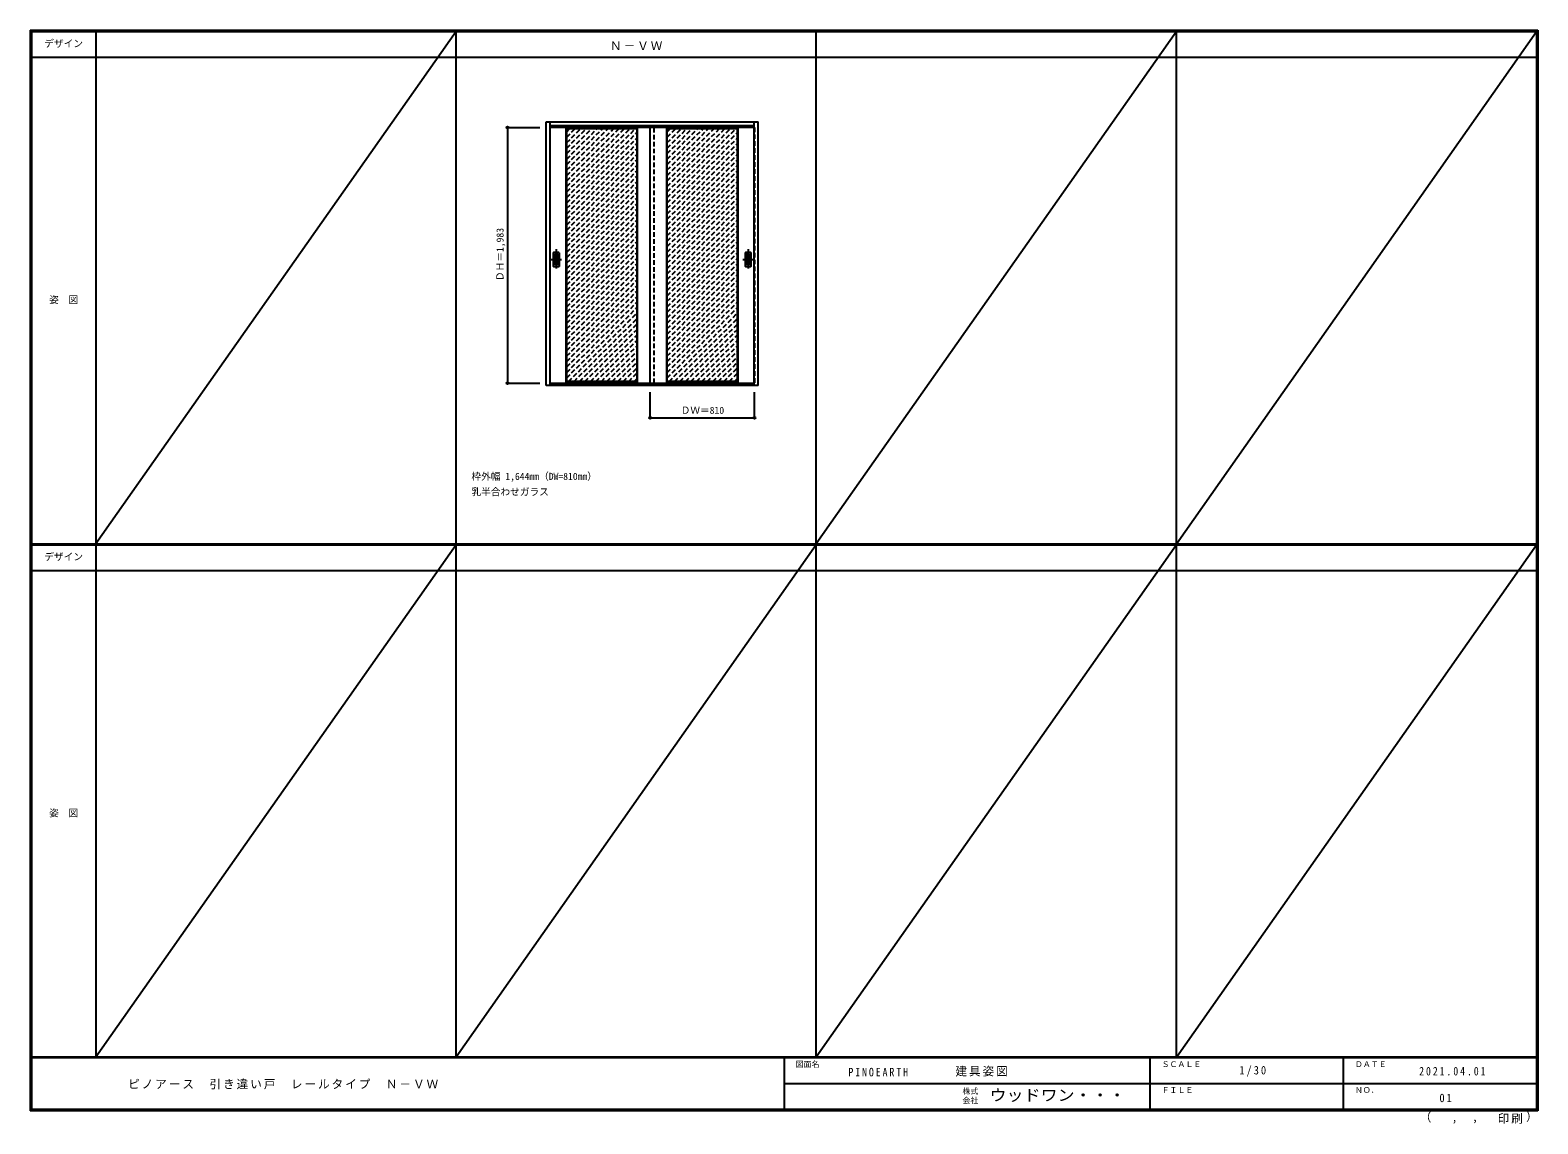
# Model space of a CAD drawing. Units: millimetres, scale not verified. Extents: x -6000 to 5700, y -4307 to 4175.
import ezdxf
from ezdxf.enums import TextEntityAlignment as Align

# ---------------------------------------------------------------- set-up
doc = ezdxf.new("R2010")
doc.units = ezdxf.units.MM
doc.header["$LTSCALE"] = 30
doc.header["$PDMODE"] = 32
doc.header["$PDSIZE"] = 15
doc.linetypes.add('CHAIN1', pattern=[8, 5, -1, 1, -1])
doc.linetypes.add('DASHED1', pattern=[1.8, 1.2, -0.6])
for name, color, linetype in [('0-1_通り芯', 4, 'CHAIN1'), ('0-2_扉', 4, 'DASHED1'), ('0-3_仕上げ', 7, 'Continuous'), ('0-4_枠', 3, 'Continuous'), ('0-6_引手', 3, 'Continuous'), ('0-A_文字', 7, 'Continuous'), ('0-B_寸法', 7, 'Continuous'), ('0-C_ハッチ', 4, 'DASHED1'), ('F-1_枠', 6, 'Continuous'), ('F-A_文字', 7, 'Continuous')]:
    doc.layers.add(name, color=color, linetype=linetype)
doc.styles.add('ＭＳ ゴシック', font='')
doc.styles.get('ＭＳ ゴシック').set_extended_font_data('MS Gothic')

msp = doc.modelspace()

# ---------------------------------------------------------------- linework, layer by layer
at = {"layer": '0-1_通り芯'}
for p, q in [((-1917, 2476.5), (-1917, 2314.5)), ((-429, 2476.5), (-429, 2314.5)), ((-1958, 2395.5), (-1876, 2395.5)), ((-470, 2395.5), (-388, 2395.5))]:
    msp.add_line(p, q, dxfattribs=at)
at = {"layer": '0-2_扉'}
for p, q in [((-1968, 3421), (-1968, 1438)), ((-1965, 3421), (-1968, 3421)), ((-1158, 1438), (-1158, 3421)), ((-381, 3421), (-378, 3421)), ((-1968, 1438), (-1965, 1438))]:
    msp.add_line(p, q, dxfattribs=at)
at = {"layer": '0-2_扉', "color": 3, "linetype": 'Continuous'}
for p, q in [((-381, 3421), (-1965, 3421)), ((-1188, 1438), (-1188, 3421)), ((-1965, 1438), (-381, 1438))]:
    msp.add_line(p, q, dxfattribs=at)
at = {"layer": '0-2_扉'}
msp.add_lwpolyline([(-378, 3421), (-378, 1438), (-381, 1438)], dxfattribs=at)
at = {"layer": '0-3_仕上げ'}
for p, q in [((-1840, 1438), (-1840, 3421)), ((-1836, 1438), (-1836, 3421)), ((-1290, 1438), (-1290, 3421)), ((-1286, 1438), (-1286, 3421)), ((-1060, 1438), (-1060, 3421)), ((-1056, 1438), (-1056, 3421)), ((-510, 1438), (-510, 3421)), ((-506, 1438), (-506, 3421))]:
    msp.add_line(p, q, dxfattribs=at)
at = {"layer": '0-3_仕上げ', "color": 3}
for p, q in [((-1290, 3409), (-1836, 3409)), ((-510, 3409), (-1056, 3409)), ((-1290, 1450), (-1836, 1450)), ((-510, 1450), (-1056, 1450))]:
    msp.add_line(p, q, dxfattribs=at)
at = {"layer": '0-4_枠'}
for p, q in [((-1995, 1418), (-1995, 3465)), ((-1995, 3465), (-351, 3465)), ((-1965, 1418), (-1965, 3465)), ((-1965, 3435), (-381, 3435)), ((-381, 1438.54), (-381, 3465)), ((-351, 1418), (-351, 3465)), ((-351, 1418), (-1995, 1418)), ((-381, 1433), (-1965, 1433))]:
    msp.add_line(p, q, dxfattribs=at)
msp.add_lwpolyline([(-381, 1418), (-381, 1438.2), (-381, 1438.54)], dxfattribs=at)
at = {"layer": '0-6_引手'}
for p, q in [((-1938, 2342), (-1938, 2449)), ((-1897.5, 2450.5), (-1936.5, 2450.5)), ((-1897.5, 2340.5), (-1936.5, 2340.5)), ((-1896, 2449), (-1896, 2342)), ((-450, 2342), (-450, 2449)), ((-409.5, 2450.5), (-448.5, 2450.5)), ((-409.5, 2340.5), (-448.5, 2340.5)), ((-408, 2449), (-408, 2342))]:
    msp.add_line(p, q, dxfattribs=at)
at = {"layer": '0-6_引手', "color": 7}
for p, q in [((-1929.5, 2358), (-1929.5, 2433)), ((-1906, 2434.5), (-1928, 2434.5)), ((-1906, 2356.5), (-1928, 2356.5)), ((-1904.5, 2433), (-1904.5, 2358)), ((-441.5, 2358), (-441.5, 2433)), ((-418, 2434.5), (-440, 2434.5)), ((-418, 2356.5), (-440, 2356.5)), ((-416.5, 2433), (-416.5, 2358))]:
    msp.add_line(p, q, dxfattribs=at)
at = {"layer": '0-6_引手'}
for centre, start, end in [((-1936.5, 2449), 90, 180), ((-1936.5, 2342), 180, 270), ((-1897.5, 2449), 0, 90), ((-1897.5, 2342), 270, 0), ((-448.5, 2449), 90, 180), ((-448.5, 2342), 180, 270), ((-409.5, 2449), 0, 90), ((-409.5, 2342), 270, 0)]:
    msp.add_arc(centre, 1.5, start, end, dxfattribs=at)
at = {"layer": '0-6_引手', "color": 7}
for centre, start, end in [((-1928, 2433), 90, 180), ((-1928, 2358), 180, 270), ((-1906, 2433), 0, 90), ((-1906, 2358), 270, 0), ((-440, 2433), 90, 180), ((-440, 2358), 180, 270), ((-418, 2433), 0, 90), ((-418, 2358), 270, 0)]:
    msp.add_arc(centre, 1.5, start, end, dxfattribs=at)
at = {"layer": '0-B_寸法', "color": 4}
for p, q in [((-2295, 3421), (-2045, 3421)), ((-2295, 3421), (-2295, 1438)), ((-2295, 1438), (-2045, 1438)), ((-1188, 1168), (-1188, 1368)), ((-378, 1168), (-378, 1368)), ((-1188, 1168), (-378, 1168))]:
    msp.add_line(p, q, dxfattribs=at)
at = {"layer": '0-B_寸法'}
for p in [(-2295, 3421), (-2295, 1438), (-1188, 1168), (-378, 1168)]:
    msp.add_point(p, dxfattribs=at)
at = {"layer": '0-C_ハッチ'}
for p, q in [((-1836, 3387.59), (-1814.59, 3409)), ((-1836, 2878.47), (-1305.47, 3409)), ((-1836, 2920.9), (-1347.9, 3409)), ((-1836, 2963.33), (-1390.33, 3409)), ((-1836, 3005.75), (-1432.75, 3409)), ((-1836, 3048.18), (-1475.18, 3409)), ((-1836, 3090.61), (-1517.61, 3409)), ((-1836, 3133.03), (-1560.03, 3409)), ((-1836, 3175.46), (-1602.46, 3409)), ((-1836, 3217.89), (-1644.89, 3409)), ((-1836, 3260.31), (-1687.31, 3409)), ((-1836, 3302.74), (-1729.74, 3409)), ((-1836, 3345.16), (-1772.16, 3409)), ((-1056, 3387.59), (-1034.59, 3409)), ((-1056, 2878.47), (-525.47, 3409)), ((-1056, 2920.9), (-567.9, 3409)), ((-1056, 2963.33), (-610.33, 3409)), ((-1056, 3005.75), (-652.75, 3409)), ((-1056, 3048.18), (-695.18, 3409)), ((-1056, 3090.61), (-737.61, 3409)), ((-1056, 3133.03), (-780.03, 3409)), ((-1056, 3175.46), (-822.46, 3409)), ((-1056, 3217.89), (-864.89, 3409)), ((-1056, 3260.31), (-907.31, 3409)), ((-1056, 3302.74), (-949.74, 3409)), ((-1056, 3345.16), (-992.16, 3409)), ((-1836, 2836.05), (-1290, 3382.05)), ((-1836, 2793.62), (-1290, 3339.62)), ((-1836, 2751.19), (-1290, 3297.19)), ((-1056, 2836.05), (-510, 3382.05)), ((-1056, 2793.62), (-510, 3339.62)), ((-1056, 2751.19), (-510, 3297.19)), ((-1836, 2708.77), (-1290, 3254.77)), ((-1836, 2666.34), (-1290, 3212.34)), ((-1836, 2623.92), (-1290, 3169.92)), ((-1056, 2708.77), (-510, 3254.77)), ((-1056, 2666.34), (-510, 3212.34)), ((-1056, 2623.92), (-510, 3169.92)), ((-1836, 2581.49), (-1290, 3127.49)), ((-1836, 2539.06), (-1290, 3085.06)), ((-1836, 2496.64), (-1290, 3042.64)), ((-1056, 2581.49), (-510, 3127.49)), ((-1056, 2539.06), (-510, 3085.06)), ((-1056, 2496.64), (-510, 3042.64)), ((-1836, 2454.21), (-1290, 3000.21)), ((-1836, 2411.78), (-1290, 2957.78)), ((-1056, 2454.21), (-510, 3000.21)), ((-1056, 2411.78), (-510, 2957.78)), ((-1836, 2369.36), (-1290, 2915.36)), ((-1836, 2326.93), (-1290, 2872.93)), ((-1836, 2284.5), (-1290, 2830.5)), ((-1056, 2369.36), (-510, 2915.36)), ((-1056, 2326.93), (-510, 2872.93)), ((-1056, 2284.5), (-510, 2830.5)), ((-1836, 2242.08), (-1290, 2788.08)), ((-1836, 2199.65), (-1290, 2745.65)), ((-1836, 2157.23), (-1290, 2703.23)), ((-1056, 2242.08), (-510, 2788.08)), ((-1056, 2199.65), (-510, 2745.65)), ((-1056, 2157.23), (-510, 2703.23)), ((-1836, 2114.8), (-1290, 2660.8)), ((-1836, 2072.37), (-1290, 2618.37)), ((-1836, 2029.95), (-1290, 2575.95)), ((-1056, 2114.8), (-510, 2660.8)), ((-1056, 2072.37), (-510, 2618.37)), ((-1056, 2029.95), (-510, 2575.95)), ((-1836, 1987.52), (-1290, 2533.52)), ((-1836, 1945.09), (-1290, 2491.09)), ((-1056, 1987.52), (-510, 2533.52)), ((-1056, 1945.09), (-510, 2491.09)), ((-1836, 1902.67), (-1290, 2448.67)), ((-1836, 1860.24), (-1290, 2406.24)), ((-1836, 1817.81), (-1290, 2363.81)), ((-1056, 1902.67), (-510, 2448.67)), ((-1056, 1860.24), (-510, 2406.24)), ((-1056, 1817.81), (-510, 2363.81)), ((-1836, 1775.39), (-1290, 2321.39)), ((-1836, 1732.96), (-1290, 2278.96)), ((-1836, 1690.53), (-1290, 2236.53)), ((-1056, 1775.39), (-510, 2321.39)), ((-1056, 1732.96), (-510, 2278.96)), ((-1056, 1690.53), (-510, 2236.53)), ((-1836, 1648.11), (-1290, 2194.11)), ((-1836, 1605.68), (-1290, 2151.68)), ((-1836, 1563.26), (-1290, 2109.26)), ((-1056, 1648.11), (-510, 2194.11)), ((-1056, 1605.68), (-510, 2151.68)), ((-1056, 1563.26), (-510, 2109.26)), ((-1836, 1520.83), (-1290, 2066.83)), ((-1836, 1478.4), (-1290, 2024.4)), ((-1056, 1520.83), (-510, 2066.83)), ((-1056, 1478.4), (-510, 2024.4)), ((-1821.98, 1450), (-1290, 1981.98)), ((-1779.55, 1450), (-1290, 1939.55)), ((-1737.12, 1450), (-1290, 1897.12)), ((-1041.98, 1450), (-510, 1981.98)), ((-999.55, 1450), (-510, 1939.55)), ((-957.12, 1450), (-510, 1897.12)), ((-1694.7, 1450), (-1290, 1854.7)), ((-1652.27, 1450), (-1290, 1812.27)), ((-1609.84, 1450), (-1290, 1769.84)), ((-914.7, 1450), (-510, 1854.7)), ((-872.27, 1450), (-510, 1812.27)), ((-829.84, 1450), (-510, 1769.84)), ((-1567.42, 1450), (-1290, 1727.42)), ((-1524.99, 1450), (-1290, 1684.99)), ((-1482.57, 1450), (-1290, 1642.56)), ((-787.42, 1450), (-510, 1727.42)), ((-744.99, 1450), (-510, 1684.99)), ((-702.57, 1450), (-510, 1642.56)), ((-1440.14, 1450), (-1290, 1600.14)), ((-1397.71, 1450), (-1290, 1557.71)), ((-660.14, 1450), (-510, 1600.14)), ((-617.71, 1450), (-510, 1557.71)), ((-1355.29, 1450), (-1290, 1515.29)), ((-1312.86, 1450), (-1290, 1472.86)), ((-575.29, 1450), (-510, 1515.29)), ((-532.86, 1450), (-510, 1472.86))]:
    msp.add_line(p, q, dxfattribs=at)
at = {"layer": 'F-1_枠'}
for p, q in [((-6000, 4175), (5700, 4175)), ((-6000, 4175), (-6000, -4205)), ((-6000, 4170), (5700, 4170)), ((-6000, 4165), (5700, 4165)), ((-5995, 4175), (-5995, -4205)), ((-5990, 4175), (-5990, -4205)), ((-5490, 4175), (-5490, -3790)), ((-2695, -3790), (-2695, 4175)), ((100, -3790), (100, 4175)), ((2895, -3790), (2895, 4175)), ((5690, 4175), (5690, -4205)), ((5695, 4175), (5695, -4205)), ((5700, 4175), (5700, -4205)), ((-6000, 3965), (5700, 3965)), ((-6000, 190.5), (5700, 190.5)), ((-6000, 187.5), (5700, 187.5)), ((-6000, 184.5), (5700, 184.5)), ((-6000, -15.5), (5700, -15.5)), ((5700, -3790), (-6000, -3790)), ((5700, -3795), (-6000, -3795)), ((-150, -3795), (-150, -4195)), ((2690, -3795), (2690, -4195)), ((4190, -3795), (4190, -4195)), ((-150, -3995), (5690, -3995.01)), ((5700, -4195), (-6000, -4195)), ((5700, -4200), (-6000, -4200)), ((5700, -4205), (-6000, -4205))]:
    msp.add_line(p, q, dxfattribs=at)
at = {"layer": 'F-A_文字'}
for p, q in [((-2695, 4165), (-5490, 190.5)), ((2895, 4165), (100, 190.5)), ((2895, 190.5), (5690, 4165)), ((-2695, 184.5), (-5490, -3790)), ((100, 184.5), (-2695, -3790)), ((2895, 184.5), (100, -3790)), ((2895, -3790), (5690, 184.5))]:
    msp.add_line(p, q, dxfattribs=at)

# ---------------------------------------------------------------- texts
at = {"layer": '0-A_文字', "style": 'ＭＳ ゴシック'}
for s, p in [('枠外幅 1,644mm（DW=810mm）', (-2575, 670.5)), ('乳半合わせガラス', (-2575, 550.5))]:
    msp.add_text(s, height=54.99, dxfattribs=at).set_placement(p, align=Align.BOTTOM_LEFT)
at = {"layer": '0-A_文字', "insert": (-1500, 4020), "char_height": 65.98, "attachment_point": 7, "style": 'ＭＳ ゴシック'}
msp.add_mtext('\\T1.17;Ｎ－ＶＷ', dxfattribs=at)
at = {"layer": '0-B_寸法', "style": 'ＭＳ ゴシック'}
msp.add_text('ＤＨ＝1,983', height=54.99, rotation=90, dxfattribs=at).set_placement((-2310, 2229.25), align=Align.BOTTOM_LEFT)
msp.add_text('ＤＷ＝810', height=54.99, dxfattribs=at).set_placement((-951.75, 1183), align=Align.BOTTOM_LEFT)
at = {"layer": 'F-A_文字', "style": 'ＭＳ ゴシック'}
for s, height, p in [('デザイン', 54.99, (-5890, 4027.5)), ('姿\u3000図', 54.99, (-5852.5, 2040.25)), ('デザイン', 54.99, (-5890, 47)), ('姿\u3000図', 54.99, (-5852.5, -1940.25)), ('図面名', 43.99, (-60, -3880)), ('ＳＣＡＬＥ', 43.99, (2780, -3880)), ('ＤＡＴＥ', 43.99, (4280, -3880)), ('株式', 43.99, (1235, -4089)), ('ＦＩＬＥ', 43.99, (2780, -4080)), ('ＮＯ．', 43.99, (4280, -4080)), ('会社', 43.99, (1235, -4161)), ('（', 65.98, (4784.03, -4308.31)), ('）', 65.98, (5608.4, -4304.13)), (',', 65.98, (5031.28, -4308.31)), (',', 65.98, (5190.2, -4305.53))]:
    msp.add_text(s, height=height, dxfattribs=at).set_placement(p, align=Align.BOTTOM_LEFT)
at = {"layer": 'F-A_文字', "style": 'ＭＳ ゴシック', "width": 1.1}
msp.add_text('ウッドワン・・・', height=87.98, dxfattribs=at).set_placement((1445, -4155), align=Align.BOTTOM_LEFT)
at = {"layer": 'F-A_文字', "char_height": 65.98, "attachment_point": 7, "style": 'ＭＳ ゴシック'}
for s, insert in [('\\T1.17;建具姿図', (1180.42, -3940)), ('\\T1.38;\\W0.9;1/30', (3383.75, -3940)), ('\\T1.17;ピノアース\u3000引き違い戸\u3000レールタイプ\u3000Ｎ－ＶＷ', (-5240, -4040)), ('\\T1.39;\\W0.85;PINOEARTH', (350, -3940)), ('\\T1.39;\\W0.85;2021.04.01', (4778.75, -3932.5)), ('\\T1.36;\\W0.9;01', (4936.25, -4140)), ('\\T1.17;印刷', (5388.15, -4306.92))]:
    msp.add_mtext(s, dxfattribs=dict(at, insert=insert))

doc.saveas('drawing.dxf')
